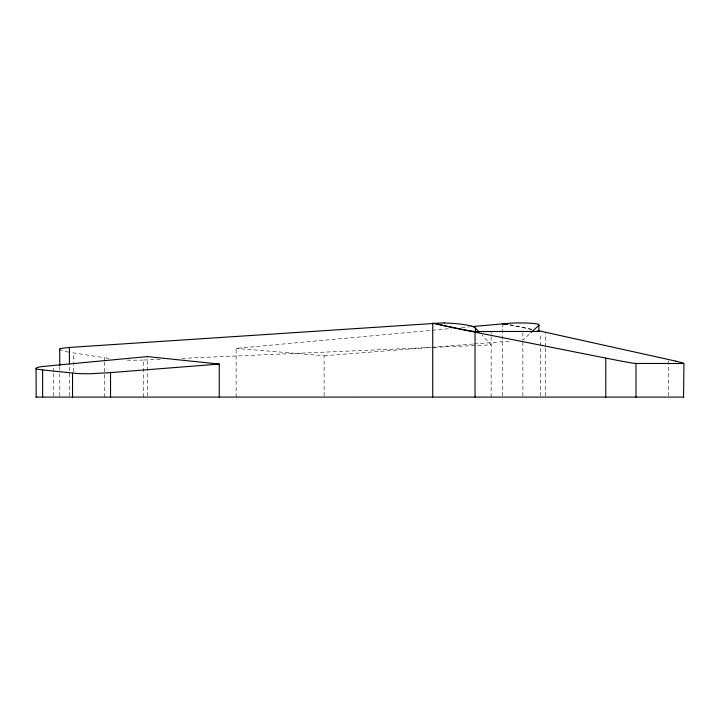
<?xml version="1.0" encoding="UTF-8"?>
<svg xmlns="http://www.w3.org/2000/svg" width="720" height="720" viewBox="0 0 720 720"><rect width="100%" height="100%" fill="white"/><g stroke="black" fill="none" stroke-linecap="round" stroke-linejoin="round"><path stroke-width="0.54" stroke-dasharray="3.6 2.7" d="M53.253 395.991L53.253 372.969M53.253 371.871L53.253 366.39M59.805 396.009L59.805 372.258M69.426 395.982L69.426 365.085M73.764 371.718L73.764 352.962M104.292 397.089L104.301 362.061M104.301 360.963L104.301 357.678L71.1 352.548M143.28 397.089L143.28 360.054L160.686 359.298M147.375 395.991L147.375 357.678M236.124 397.089L236.124 348.363L451.53 328.491M324.117 395.973L324.117 355.743L236.124 348.363M491.148 397.098L491.148 334.908M491.148 333.801L491.148 331.587M502.605 395.982L502.605 324.891M522.873 395.982L522.873 342.351M522.873 332.568L522.873 340.119L529.875 333.639M540.594 395.982L540.594 346.824M540.594 345.708L540.594 333.423M545.679 395.982L545.688 347.94M545.688 346.815L545.688 333.414M668.682 396L668.682 360.648M461.52 327.573L469.296 326.853M324.117 355.743L430.74 347.364M431.775 347.283L473.184 344.025M474.219 343.944L510.453 341.091M181.962 358.362L491.148 344.862L481.806 334.872M143.28 360.054L132.444 360.252A22.41 2.628 4 0 1 128.646 360.144L125.847 360.009M108.927 358.362L104.301 357.678M68.625 352.134L66.897 351.828A27.126 3.177 4 0 1 64.251 351.27A24.759 2.898 4 0 1 61.182 350.379M509.931 324.891L516.015 326.088A34.614 0.81 11.7 0 1 523.116 327.519L532.116 329.382M509.76 324.873L524.718 327.96A26.172 0.612 11.7 0 1 531.873 329.553M59.778 366.75L59.796 370.053"/><path stroke-width="1.08" d="M36.198 397.089L36.054 368.28A27.216 2.844 -1 0 1 37.278 367.596A32.76 3.429 -1 0 1 38.772 367.164L39.483 367.002A29.25 3.06 -1 0 1 41.931 366.561L147.375 356.58L219.258 364.059L219.258 397.089M42.615 397.089L42.615 369.927L37.971 369.324A18.081 1.89 -1 0 1 36.81 369.027A20.034 2.097 -1 0 1 36.144 368.694L36.018 368.532M69.426 363.987L69.426 347.436L441.117 322.983A21.699 2.547 4 0 1 444.267 323.001M72.522 397.089L72.531 373.05L42.615 369.927M110.529 397.089L110.529 372.609L219.258 364.059M432.729 397.098L432.729 323.082L434.871 323.577M475.029 397.098L475.029 332.181M537.372 330.858A20.628 0.486 11.7 0 1 537.741 330.957L539.163 331.425L475.434 331.533L475.434 328.068L472.671 326.412A25.083 2.943 4 0 0 471.312 325.998M502.605 323.784L507.663 324.468M538.812 331.479L539.028 324.576A18 1.881 -1 0 0 538.371 324.261L538.101 324.171A20.637 2.16 -1 0 0 536.652 323.865L535.77 323.73A25.263 2.637 -1 0 0 525.501 322.992L516.978 322.92A17.199 1.8 -1 0 0 511.191 323.118L472.626 326.547M605.781 397.098L605.79 358.092L470.601 331.299A27.162 0.639 11.7 0 1 466.281 330.417L464.76 330.102A38.754 0.909 11.7 0 1 451.476 327.294A46.566 1.098 11.7 0 1 448.488 326.646L445.815 326.061A37.26 0.873 11.7 0 1 442.251 325.269L434.133 323.406M635.985 397.098L635.985 363.465L634.905 363.411A35.478 0.837 11.7 0 1 626.634 362.088A43.029 1.008 11.7 0 1 624.357 361.674L623.196 361.458M683.559 397.098L683.937 363.384A38.601 0.909 11.7 0 0 682.974 363.006L682.308 362.808A47.232 1.107 11.7 0 0 681.462 362.565A33.552 0.792 11.7 0 0 675.747 361.143M69.426 347.436L60.858 348.435A23.616 2.763 4 0 0 59.832 348.912L59.769 349.524A24.759 2.898 4 0 0 60.093 349.839M531.036 332.559L538.812 325.368M110.529 372.609L91.107 373.698A20.943 2.187 -1 0 1 81.234 373.671A20.349 2.124 -1 0 1 77.211 373.464L72.531 373.05M635.985 363.465L683.559 363.492M36 397.089L683.784 397.098M475.434 331.533L472.644 331.254A24.237 0.567 11.7 0 1 471.267 331.038M502.605 323.505L506.979 324.333M605.79 358.092L618.363 360.549A37.89 0.891 11.7 0 0 623.196 361.458M538.875 330.813L540.594 331.182A26.577 0.621 11.7 0 1 545.688 332.298L672.948 360.495A22.995 0.54 11.7 0 1 675.675 361.125M435.915 323.82L440.424 324.846A22.788 0.54 11.7 0 0 444.294 325.692A22.158 0.522 11.7 0 0 471.159 331.011M475.434 328.068L479.466 332.379M59.697 349.101L59.769 365.643M444.195 322.974A21.753 2.547 4 0 1 471.078 325.989"/></g></svg>
